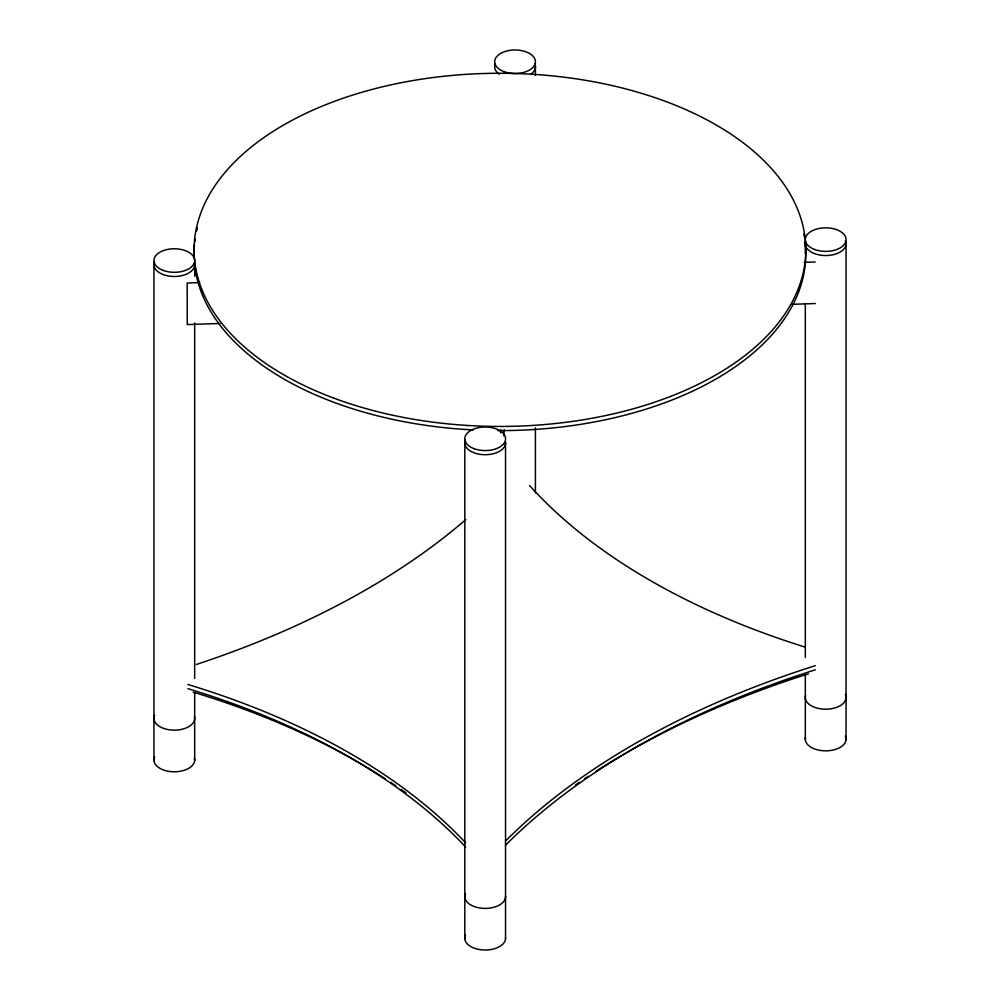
<?xml version="1.0" encoding="UTF-8"?>
<svg xmlns="http://www.w3.org/2000/svg" width="1000" height="1000" viewBox="0 0 1000 1000"><rect width="100%" height="100%" fill="white"/><g stroke="black" fill="none" stroke-linecap="round" stroke-linejoin="round"><path stroke-width="1.5" d="M500.5 432.9L500.763 429.812M503.75 435.812L504.263 429.625M808.462 673.888L798.263 677.05A815.05 470.562 0 0 0 626.075 752.95M199.638 282.575L187.175 283L187.25 324.575L219.988 323.475M804.25 262.325L815.188 261.962M791.838 304.325L815.263 303.538M193.15 692.2L198.95 693.875A681.012 393.188 0 0 1 385.45 778.913M846.05 243.15L846.05 739.675M805.325 244.375L805.325 253.738M805.325 303.625L805.325 657.525M805.325 674.675L805.325 739.675M535.413 66.137L535.413 75.487M535.413 427.825L535.413 492.975M505.538 938.863L505.538 442.325A20.387 11.775 0 0 1 483.038 454.65A20.387 11.775 0 0 1 465.475 439.9M464.812 442.325L464.812 938.863M194.675 265.325L194.675 276.238M194.675 323L194.675 678.462M194.675 692.5L194.675 760.625M153.95 264.088L153.95 760.625M805.037 241.7A305.85 176.588 0 0 1 497.638 430.6M473.275 429.925A305.85 176.588 0 0 1 194.488 263.263M194.112 257.1A305.85 176.588 0 0 1 194.488 244.775M194.812 241.7A305.85 176.588 0 0 1 195.238 238.625M196.688 230.963A305.85 176.588 0 0 1 197.425 227.913M803.812 234.025A305.85 176.588 0 0 1 804.375 237.087M194.45 758.162A20.387 11.775 0 0 1 173.25 771.762A20.387 11.775 0 0 1 154.613 756.963M194.45 716.538A20.387 11.775 0 0 1 173.25 730.138A20.387 11.775 0 0 1 154.613 715.337M194.675 264.088A20.387 11.775 0 0 1 172.188 276.413A20.387 11.775 0 0 1 154.613 261.663M465.8 519.6A803.838 464.087 0 0 1 196.4 664.45M187.887 684.488A669.8 386.7 0 0 1 465.55 842.738M805.088 647.087A669.8 386.7 0 0 1 529.562 485.525M505.412 841.175A803.838 464.087 0 0 1 815.325 665.638M505.412 845.337A803.838 464.087 0 0 1 815.325 669.8M187.887 688.65A669.8 386.7 0 0 1 465.55 846.9M575.525 784.963A815.05 470.562 0 0 1 579.325 782.337M584.45 778.863A815.05 470.562 0 0 1 588.325 776.275M596.188 771.15A815.05 470.562 0 0 1 624.75 753.725M390.7 782.362A681.012 393.188 0 0 1 395.887 785.85M401.012 789.375A681.012 393.188 0 0 1 406.05 792.925M845.387 736.012A20.387 11.775 0 0 1 826.75 750.825A20.387 11.775 0 0 1 805.55 737.225M845.387 694.4A20.387 11.775 0 0 1 826.75 709.2A20.387 11.775 0 0 1 805.55 695.6M845.387 240.712A20.387 11.775 0 0 1 827.812 255.475A20.387 11.775 0 0 1 805.325 243.15M534.75 63.7A20.387 11.775 0 0 1 530.9 74.162M499.2 74.162A20.387 11.775 0 0 1 495.35 63.7M505.538 937.625A20.387 11.775 0 0 1 483.038 949.95A20.387 11.775 0 0 1 465.475 935.2M505.538 896A20.387 11.775 0 0 1 483.038 908.325A20.387 11.775 0 0 1 465.475 893.575M333.338 397.95A305.85 176.588 0 0 0 805.362 259.1A305.85 176.588 0 0 0 361.075 92.513A305.85 176.588 0 0 0 333.338 397.95M163.212 270.413A20.387 11.775 0 0 0 194.675 261.163A20.387 11.775 0 0 0 165.062 250.05A20.387 11.775 0 0 0 163.212 270.413M814.575 249.475A20.387 11.775 0 0 0 846.05 240.225A20.387 11.775 0 0 0 816.425 229.112A20.387 11.775 0 0 0 814.575 249.475M503.95 71.625A20.387 11.775 0 0 0 535.413 62.375A20.387 11.775 0 0 0 505.8 51.262A20.387 11.775 0 0 0 503.95 71.625M474.062 448.663A20.387 11.775 0 0 0 505.538 439.4A20.387 11.775 0 0 0 475.913 428.3A20.387 11.775 0 0 0 474.062 448.663"/></g></svg>
